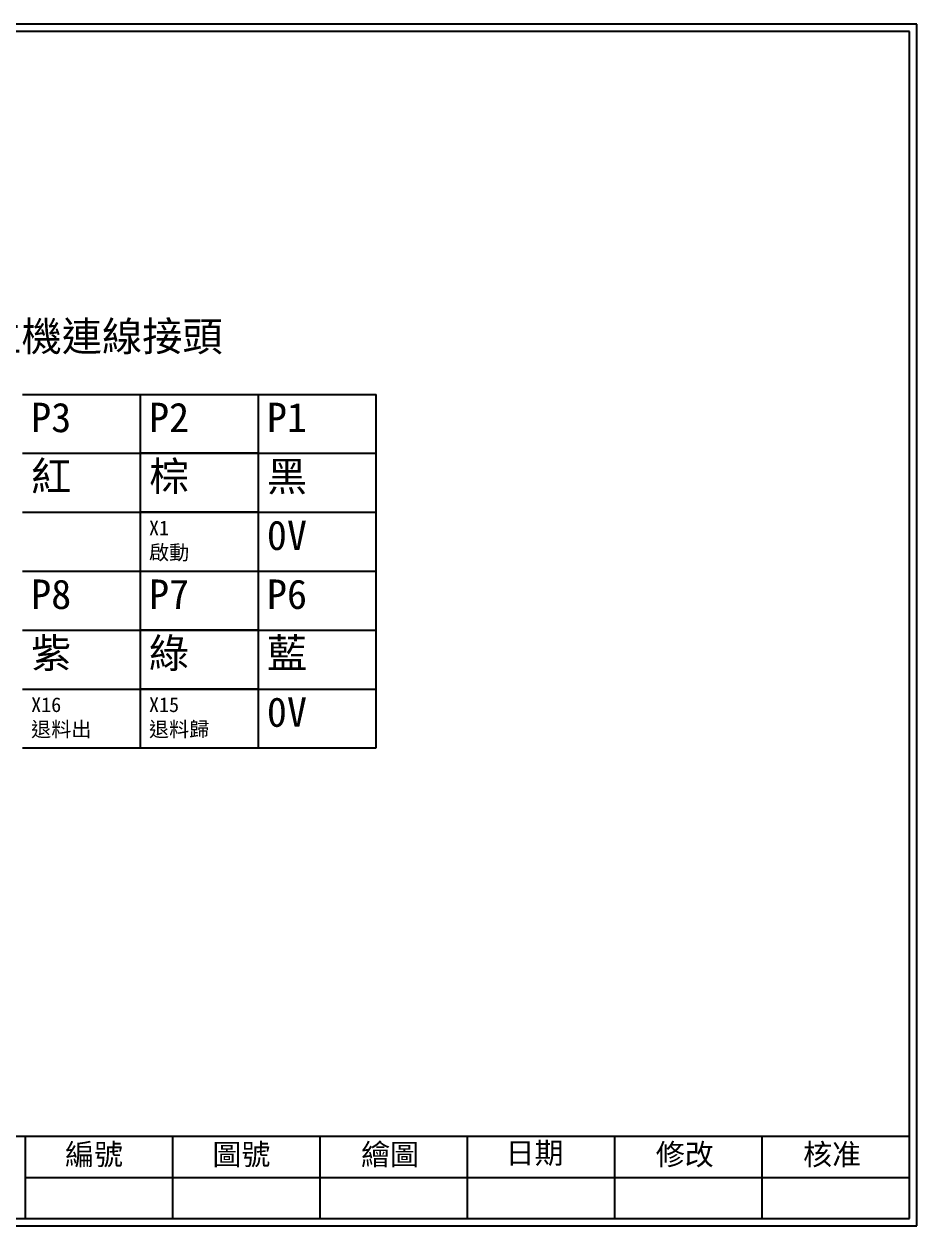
# Model space of a CAD drawing. Extents: x 10 to 297, y 3 to 207.
# Drawn here: x 145.5 to 297, y 3 to 207 of the extents above; entities that cross this region are included whole.
import ezdxf

# ---------------------------------------------------------------- set-up
doc = ezdxf.new("R2010")
doc.units = 0
doc.layers.add('圖框層', color=7, linetype='CONTINUOUS')
doc.layers.add('標尺寸層', color=3, linetype='CONTINUOUS')
doc.styles.add('CNS', font='romanc.shx', dxfattribs={"bigfont": 'chineset.shx'})
doc.styles.add('STSL', font='KAIU.TTF')

msp = doc.modelspace()

# ---------------------------------------------------------------- linework, layer by layer
at = {"layer": '圖框層', "color": 7}
for p, q in [((297, 206.97), (10, 206.97)), ((297, 3), (297, 206.97)), ((295.75, 205.72), (11.25, 205.72)), ((295.75, 4.25), (295.75, 205.72)), ((11.25, 18.25), (295.75, 18.25)), ((145.75, 4.25), (145.75, 18.25)), ((170.75, 4.25), (170.75, 18.25)), ((195.75, 4.25), (195.75, 18.25)), ((220.75, 4.25), (220.75, 18.25)), ((245.75, 4.25), (245.75, 18.25)), ((270.75, 4.25), (270.75, 18.25)), ((145.75, 11.25), (295.75, 11.25)), ((11.25, 4.25), (295.75, 4.25)), ((10, 3), (297, 3))]:
    msp.add_line(p, q, dxfattribs=at)
at = {"layer": '標尺寸層', "color": 7}
for p, q in [((145.26, 144.12), (165.26, 144.12)), ((165.26, 144.12), (185.26, 144.12)), ((165.26, 134.12), (165.26, 144.12)), ((185.26, 144.12), (205.26, 144.12)), ((185.26, 134.12), (185.26, 144.12)), ((205.26, 134.12), (205.26, 144.12)), ((145.26, 134.12), (165.26, 134.12)), ((145.26, 134.12), (165.26, 134.12)), ((145.26, 134.12), (165.26, 134.12)), ((165.26, 134.12), (185.26, 134.12)), ((165.26, 124.12), (165.26, 134.12)), ((185.26, 134.12), (165.26, 134.12)), ((165.26, 134.12), (185.26, 134.12)), ((165.26, 134.12), (185.26, 134.12)), ((185.26, 134.12), (205.26, 134.12)), ((185.26, 124.12), (185.26, 134.12)), ((185.26, 134.12), (205.26, 134.12)), ((185.26, 134.12), (205.26, 134.12)), ((205.26, 124.12), (205.26, 134.12)), ((145.26, 124.12), (165.26, 124.12)), ((145.26, 124.12), (165.26, 124.12)), ((185.26, 124.12), (165.26, 124.12)), ((165.26, 124.12), (185.26, 124.12)), ((165.26, 124.12), (185.26, 124.12)), ((165.26, 114.12), (165.26, 124.12)), ((185.26, 124.12), (205.26, 124.12)), ((185.26, 124.12), (205.26, 124.12)), ((185.26, 114.12), (185.26, 124.12)), ((205.26, 114.12), (205.26, 124.12)), ((145.26, 114.12), (165.26, 114.12)), ((145.26, 114.12), (165.26, 114.12)), ((165.26, 114.12), (185.26, 114.12)), ((165.26, 114.12), (185.26, 114.12)), ((165.26, 104.12), (165.26, 114.12)), ((185.26, 114.12), (205.26, 114.12)), ((185.26, 114.12), (205.26, 114.12)), ((185.26, 104.12), (185.26, 114.12)), ((205.26, 104.12), (205.26, 114.12)), ((145.26, 104.12), (165.26, 104.12)), ((145.26, 104.12), (165.26, 104.12)), ((145.26, 104.12), (165.26, 104.12)), ((165.26, 104.12), (185.26, 104.12)), ((165.26, 94.12), (165.26, 104.12)), ((185.26, 104.12), (165.26, 104.12)), ((165.26, 104.12), (185.26, 104.12)), ((165.26, 104.12), (185.26, 104.12)), ((185.26, 104.12), (205.26, 104.12)), ((185.26, 94.12), (185.26, 104.12)), ((185.26, 104.12), (205.26, 104.12)), ((185.26, 104.12), (205.26, 104.12)), ((205.26, 94.12), (205.26, 104.12)), ((145.26, 94.12), (165.26, 94.12)), ((145.26, 94.12), (165.26, 94.12)), ((145.26, 94.12), (165.26, 94.12)), ((145.26, 94.12), (165.26, 94.12)), ((185.26, 94.12), (165.26, 94.12)), ((165.26, 94.12), (185.26, 94.12)), ((165.26, 94.12), (185.26, 94.12)), ((165.26, 84.12), (165.26, 94.12)), ((185.26, 94.12), (165.26, 94.12)), ((165.26, 94.12), (185.26, 94.12)), ((165.26, 94.12), (185.26, 94.12)), ((185.26, 94.12), (205.26, 94.12)), ((185.26, 94.12), (205.26, 94.12)), ((185.26, 84.12), (185.26, 94.12)), ((185.26, 94.12), (205.26, 94.12)), ((185.26, 94.12), (205.26, 94.12)), ((205.26, 84.12), (205.26, 94.12)), ((145.26, 84.12), (165.26, 84.12)), ((165.26, 84.12), (185.26, 84.12)), ((185.26, 84.12), (205.26, 84.12))]:
    msp.add_line(p, q, dxfattribs=at)

# ---------------------------------------------------------------- texts
at = {"layer": '圖框層', "color": 4, "style": 'STSL'}
for s, p in [('編號', (152.47, 13.34)), ('圖號', (177.47, 13.34)), ('繪圖', (202.69, 13.34)), ('日期', (227.22, 13.59)), ('修改', (252.69, 13.34)), ('核准', (277.69, 13.34))]:
    msp.add_text(s, height=3.6, dxfattribs=at).set_placement(p)
at = {"layer": '標尺寸層', "color": 7, "attachment_point": 1, "style": 'CNS'}
for s, insert, char_height, width in [('{\\fMingLiU|b0|i0|c136|p49;心軸組立機連線接頭}', (117.81, 156.47), 5, 70.1226), ('{\\fMingLiU|b0|i0|c136|p49;P3}', (146.71, 142.71), 5, 8.7626), ('{\\fMingLiU|b0|i0|c136|p49;P2}', (166.71, 142.71), 5, 8.7626), ('{\\fMingLiU|b0|i0|c136|p49;P1}', (186.71, 142.71), 5, 8.7626), ('{\\fMingLiU|b0|i0|c136|p49;紅}', (146.71, 132.71), 5, 8.7626), ('{\\fMingLiU|b0|i0|c136|p49;棕}', (166.71, 132.71), 5, 8.7626), ('{\\fMingLiU|b0|i0|c136|p49;黑}', (186.71, 132.71), 5, 8.7626), ('{\\fMingLiU|b0|i0|c136|p49;X1\\P啟動}', (166.71, 122.71), 2.5, 18.5504), ('{\\fMingLiU|b0|i0|c136|p49;0V}', (186.71, 122.71), 5, 8.7626), ('{\\fMingLiU|b0|i0|c136|p49;P8}', (146.71, 112.71), 5, 8.7626), ('{\\fMingLiU|b0|i0|c136|p49;P7}', (166.71, 112.71), 5, 8.7626), ('{\\fMingLiU|b0|i0|c136|p49;P6}', (186.71, 112.71), 5, 8.7626), ('{\\fMingLiU|b0|i0|c136|p49;紫}', (146.71, 102.71), 5, 8.7626), ('{\\fMingLiU|b0|i0|c136|p49;綠}', (166.71, 102.71), 5, 8.7626), ('{\\fMingLiU|b0|i0|c136|p49;藍}', (186.71, 102.71), 5, 8.7626), ('{\\fMingLiU|b0|i0|c136|p49;X16\\P退料出}', (146.71, 92.71), 2.5, 18.5504), ('{\\fMingLiU|b0|i0|c136|p49;X15\\P退料歸}', (166.71, 92.71), 2.5, 18.5504), ('{\\fMingLiU|b0|i0|c136|p49;0V}', (186.71, 92.71), 5, 8.7626)]:
    msp.add_mtext(s, dxfattribs=dict(at, insert=insert, char_height=char_height, width=width))

doc.saveas('drawing.dxf')
